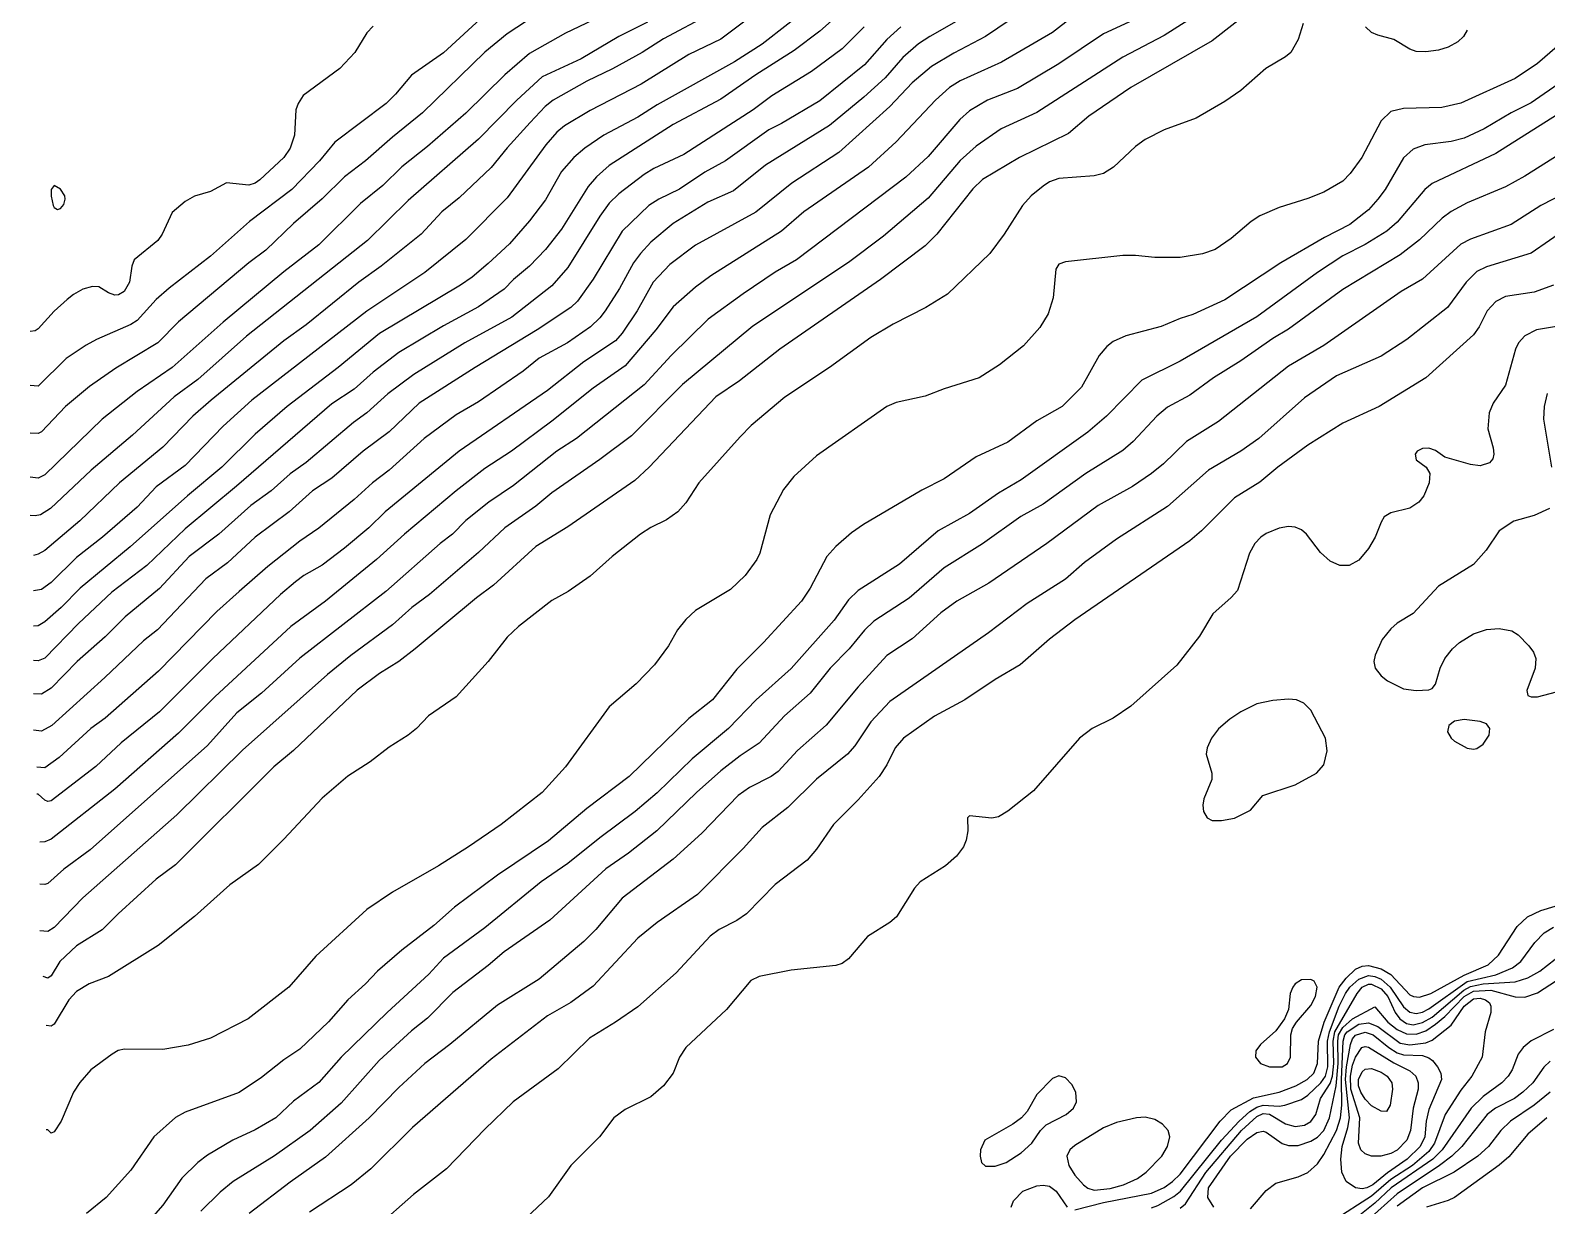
# Model space of a CAD drawing. Extents: x 474277 to 475042, y 254928 to 255625.
# Drawn here: x 474282.19 to 474318.64, y 255386 to 255414.26 of the extents above; entities that cross this region are included whole.
import ezdxf

# ---------------------------------------------------------------- set-up
doc = ezdxf.new("R2010")
doc.units = 0
doc.header["$MEASUREMENT"] = 0
doc.layers.add('BaseMapV2_DTM_export_MonNov09090547073261 — entities', color=1, linetype='CONTINUOUS')

msp = doc.modelspace()

# ---------------------------------------------------------------- linework, layer by layer
at = {"layer": 'BaseMapV2_DTM_export_MonNov09090547073261 — entities', "color": 15, "linetype": 'Continuous', "true_color": 0xb7484b}
for points in [[(474296.719, 255414.99, 89.5), (474295.051, 255414.186, 89.5), (474294.189, 255413.695, 89.5), (474293.594, 255413.189, 89.5), (474292.656, 255412.266, 89.5), (474291.735, 255411.466, 89.5), (474291.122, 255410.976, 89.5), (474290.662, 255410.529, 89.5), (474290.125, 255410.091, 89.5), (474289.128, 255409.103, 89.5), (474288.285, 255408.454, 89.5), (474286.828, 255407.244, 89.5), (474285.601, 255406.149, 89.5), (474284.758, 255405.572, 89.5), (474283.916, 255404.908, 89.5), (474282.534, 255403.568, 89.5), (474282.381, 255403.488, 89.5), (474282.189, 255403.517, 89.5)], [(474293.499, 255414.986, 90), (474292.119, 255413.717, 90), (474291.352, 255413.179, 90), (474290.969, 255412.72, 90), (474290.745, 255412.499, 90), (474289.512, 255411.567, 90), (474289.137, 255411.119, 90), (474288.475, 255410.429, 90), (474287.456, 255409.662, 90), (474286.521, 255408.825, 90), (474285.525, 255408.057, 90), (474285.218, 255407.782, 90), (474284.758, 255407.282, 90), (474284.605, 255407.183, 90), (474283.778, 255406.825, 90), (474283.531, 255406.689, 90), (474283.054, 255406.365, 90), (474282.381, 255405.703, 90), (474282.189, 255405.72, 90)], [(474300.4, 255415.263, 88.75), (474298.79, 255414.041, 88.75), (474298.023, 255413.673, 88.75), (474296.873, 255412.962, 88.75), (474295.646, 255412.328, 88.75), (474295.028, 255411.962, 88.75), (474294.847, 255411.809, 88.75), (474294.582, 255411.502, 88.75), (474293.652, 255410.228, 88.75), (474292.656, 255409.23, 88.75), (474291.671, 255408.435, 88.75), (474290.279, 255407.509, 88.75), (474287.516, 255405.368, 88.75), (474286.828, 255404.743, 88.75), (474285.908, 255403.796, 88.75), (474285.218, 255403.282, 88.75), (474284.758, 255402.793, 88.75), (474283.923, 255402.071, 88.75), (474283.301, 255401.583, 88.75), (474282.688, 255400.986, 88.75), (474282.458, 255400.816, 88.75), (474282.266, 255400.782, 88.75)], [(474302.087, 255415.057, 88.25), (474301.167, 255414.233, 88.25), (474300.553, 255413.773, 88.25), (474299.632, 255413.189, 88.25), (474298.79, 255412.603, 88.25), (474297.64, 255411.992, 88.25), (474296.106, 255411.004, 88.25), (474295.797, 255410.735, 88.25), (474295.597, 255410.505, 88.25), (474294.956, 255409.479, 88.25), (474294.572, 255408.987, 88.25), (474294.192, 255408.588, 88.25), (474293.806, 255408.269, 88.25), (474293.576, 255408.035, 88.25), (474292.962, 255407.611, 88.25), (474292.119, 255407.154, 88.25), (474291.045, 255406.509, 88.25), (474290.432, 255406.037, 88.25), (474289.972, 255405.634, 88.25), (474289.435, 255405.275, 88.25), (474287.144, 255403.298, 88.25), (474285.908, 255402.276, 88.25), (474284.988, 255401.395, 88.25), (474284.145, 255400.75, 88.25), (474283.349, 255400.001, 88.25), (474282.534, 255399.168, 88.25), (474282.381, 255399.097, 88.25), (474282.266, 255399.105, 88.25)], [(474294.606, 255414.799, 89.75), (474293.652, 255414.168, 89.75), (474293.116, 255413.727, 89.75), (474291.614, 255412.269, 89.75), (474290.892, 255411.689, 89.75), (474290.245, 255411.119, 89.75), (474289.742, 255410.738, 89.75), (474289.205, 255410.208, 89.75), (474288.515, 255409.614, 89.75), (474287.849, 255408.972, 89.75), (474287.441, 255408.665, 89.75), (474285.755, 255407.251, 89.75), (474285.253, 255406.748, 89.75), (474284.244, 255406.135, 89.75), (474283.608, 255405.696, 89.75), (474283.032, 255405.215, 89.75), (474282.458, 255404.603, 89.75), (474282.381, 255404.561, 89.75), (474282.189, 255404.576, 89.75)], [(474301.013, 255414.882, 88.5), (474299.786, 255413.924, 88.5), (474299.117, 255413.496, 88.5), (474297.256, 255412.462, 88.5), (474296.796, 255412.169, 88.5), (474295.973, 255411.732, 88.5), (474295.523, 255411.426, 88.5), (474295.252, 255411.195, 88.5), (474294.956, 255410.861, 88.5), (474294.572, 255410.18, 88.5), (474294.189, 255409.673, 88.5), (474293.708, 255409.125, 88.5), (474293.192, 255408.655, 88.5), (474292.809, 255408.325, 88.5), (474292.527, 255408.128, 88.5), (474290.585, 255406.972, 88.5), (474289.589, 255406.151, 88.5), (474288.361, 255405.215, 88.5), (474287.595, 255404.545, 88.5), (474286.796, 255403.758, 88.5), (474285.966, 255403.068, 88.5), (474284.59, 255401.841, 88.5), (474283.385, 255400.844, 88.5), (474282.931, 255400.384, 88.5), (474282.534, 255400.035, 88.5), (474282.381, 255399.941, 88.5), (474282.266, 255399.932, 88.5)], [(474298.527, 255414.646, 89), (474297.409, 255414.049, 89), (474296.898, 255413.726, 89), (474296.183, 255413.33, 89), (474295.565, 255413.036, 89), (474294.757, 255412.576, 89), (474294.565, 255412.422, 89), (474294.201, 255412.039, 89), (474293.652, 255411.434, 89), (474293.269, 255410.961, 89), (474292.502, 255410.23, 89), (474292.085, 255409.892, 89), (474291.582, 255409.355, 89), (474290.627, 255408.588, 89), (474290.086, 255408.205, 89), (474288.822, 255407.178, 89), (474288.285, 255406.793, 89), (474286.539, 255405.368, 89), (474286.097, 255404.985, 89), (474285.371, 255404.239, 89), (474284.335, 255403.375, 89), (474283.378, 255402.467, 89), (474282.534, 255401.756, 89), (474282.381, 255401.661, 89), (474282.266, 255401.631, 89)], [(474305.077, 255414.83, 87.5), (474303.811, 255414.109, 87.5), (474303.544, 255413.929, 87.5), (474303.16, 255413.6, 87.5), (474302.735, 255413.112, 87.5), (474302.228, 255412.652, 87.5), (474301.397, 255411.965, 87.5), (474299.863, 255411.016, 87.5), (474299.096, 255410.394, 87.5), (474298.479, 255410.122, 87.5), (474297.64, 255409.614, 87.5), (474297.103, 255409.161, 87.5), (474296.856, 255408.895, 87.5), (474296.692, 255408.665, 87.5), (474296.351, 255408.052, 87.5), (474296.007, 255407.515, 87.5), (474295.876, 255407.344, 87.5), (474295.654, 255407.132, 87.5), (474295.104, 255406.748, 87.5), (474294.419, 255406.373, 87.5), (474294.036, 255406.067, 87.5), (474292.962, 255405.329, 87.5), (474292.426, 255405.012, 87.5), (474291.659, 255404.448, 87.5), (474290.817, 255403.681, 87.5), (474290.417, 255403.375, 87.5), (474289.972, 255402.979, 87.5), (474289.128, 255402.289, 87.5), (474288.668, 255401.974, 87.5), (474287.902, 255401.366, 87.5), (474287.211, 255400.768, 87.5), (474286.675, 255400.284, 87.5), (474285.27, 255398.851, 87.5), (474283.991, 255397.721, 87.5), (474283.645, 255397.47, 87.5), (474282.885, 255396.78, 87.5), (474282.534, 255396.525, 87.5), (474282.343, 255396.548, 87.5)], [(474306.067, 255414.723, 87.25), (474305.154, 255414.107, 87.25), (474304.387, 255413.706, 87.25), (474303.85, 255413.384, 87.25), (474303.39, 255412.992, 87.25), (474302.848, 255412.422, 87.25), (474301.627, 255411.321, 87.25), (474300.492, 255410.582, 87.25), (474299.633, 255409.883, 87.25), (474298.176, 255409.093, 87.25), (474297.563, 255408.626, 87.25), (474297.158, 255408.205, 87.25), (474296.774, 255407.515, 87.25), (474296.42, 255406.978, 87.25), (474296.259, 255406.794, 87.25), (474295.497, 255406.288, 87.25), (474294.619, 255405.598, 87.25), (474292.496, 255404.141, 87.25), (474290.722, 255402.684, 87.25), (474290.329, 255402.301, 87.25), (474289.742, 255401.806, 87.25), (474289.205, 255401.397, 87.25), (474288.764, 255401.151, 87.25), (474288.562, 255400.998, 87.25), (474288.203, 255400.691, 87.25), (474286.577, 255399.157, 87.25), (474285.295, 255397.877, 87.25), (474284.375, 255397.13, 87.25), (474283.761, 255396.562, 87.25), (474282.688, 255395.732, 87.25), (474282.611, 255395.718, 87.25), (474282.534, 255395.753, 87.25), (474282.381, 255395.894, 87.25), (474282.343, 255395.894, 87.25)], [(474308.911, 255414.596, 86.75), (474307.991, 255414.168, 86.75), (474306.917, 255413.449, 86.75), (474305.921, 255412.854, 86.75), (474305.196, 255412.576, 86.75), (474304.77, 255412.322, 86.75), (474304.536, 255412.116, 86.75), (474303.774, 255411.227, 86.75), (474303.237, 255410.727, 86.75), (474300.607, 255408.742, 86.75), (474300.093, 255408.44, 86.75), (474299.326, 255407.925, 86.75), (474298.483, 255407.309, 86.75), (474297.591, 255406.442, 86.75), (474296.949, 255405.737, 86.75), (474295.318, 255404.448, 86.75), (474294.848, 255404.141, 86.75), (474293.806, 255403.317, 86.75), (474293.212, 255402.914, 86.75), (474292.656, 255402.475, 86.75), (474292.339, 255402.148, 86.75), (474292.038, 255401.918, 86.75), (474290.739, 255400.769, 86.75), (474288.668, 255399.166, 86.75), (474287.748, 255398.322, 86.75), (474287.154, 255397.854, 86.75), (474286.445, 255397.065, 86.75), (474283.629, 255394.557, 86.75), (474282.994, 255394.096, 86.75), (474282.611, 255393.749, 86.75), (474282.534, 255393.722, 86.75), (474282.419, 255393.731, 86.75)], [(474311.618, 255414.799, 86.25), (474310.598, 255414, 86.25), (474308.641, 255412.882, 86.25), (474307.634, 255412.192, 86.25), (474307.147, 255411.778, 86.25), (474305.972, 255411.195, 86.25), (474305.077, 255410.674, 86.25), (474304.847, 255410.443, 86.25), (474303.978, 255409.355, 86.25), (474303.697, 255409.073, 86.25), (474302.623, 255408.265, 86.25), (474300.21, 255406.595, 86.25), (474299.235, 255405.828, 86.25), (474298.668, 255405.445, 86.25), (474297.067, 255403.758, 86.25), (474296.719, 255403.433, 86.25), (474295.109, 255402.322, 86.25), (474294.342, 255401.847, 86.25), (474293.321, 255400.921, 86.25), (474292.912, 255400.614, 86.25), (474291.44, 255399.387, 86.25), (474291.045, 255399.082, 86.25), (474290.585, 255398.799, 86.25), (474290.049, 255398.396, 86.25), (474288.515, 255396.943, 86.25), (474288.043, 255396.55, 86.25), (474285.678, 255394.197, 86.25), (474285.218, 255393.854, 86.25), (474284.298, 255393.019, 86.25), (474283.914, 255392.631, 86.25), (474283.301, 255392.251, 86.25), (474282.899, 255391.873, 86.25), (474282.688, 255391.531, 86.25), (474282.611, 255391.475, 86.25), (474282.496, 255391.51, 86.25)], [(474297.026, 255414.455, 89.25), (474296.336, 255414.104, 89.25), (474295.429, 255413.572, 89.25), (474294.496, 255413.138, 89.25), (474293.882, 255412.58, 89.25), (474292.962, 255411.64, 89.25), (474291.275, 255410.162, 89.25), (474290.291, 255409.202, 89.25), (474287.387, 255406.902, 89.25), (474286.215, 255405.861, 89.25), (474285.644, 255405.445, 89.25), (474284.645, 255404.525, 89.25), (474283.65, 255403.681, 89.25), (474282.672, 255402.761, 89.25), (474282.437, 255402.608, 89.25), (474282.304, 255402.582, 89.25), (474282.189, 255402.597, 89.25)], [(474290.432, 255414.356, 90.25), (474290.279, 255414.197, 90.25), (474289.992, 255413.726, 90.25), (474289.628, 255413.342, 90.25), (474288.745, 255412.687, 90.25), (474288.625, 255412.499, 90.25), (474288.572, 255412.346, 90.25), (474288.54, 255411.732, 90.25), (474288.436, 255411.426, 90.25), (474288.285, 255411.195, 90.25), (474287.709, 255410.659, 90.25), (474287.595, 255410.585, 90.25), (474287.442, 255410.536, 90.25), (474286.905, 255410.588, 90.25), (474286.521, 255410.385, 90.25), (474286.138, 255410.267, 90.25), (474285.908, 255410.145, 90.25), (474285.601, 255409.874, 90.25), (474285.362, 255409.355, 90.25), (474285.251, 255409.202, 90.25), (474284.682, 255408.742, 90.25), (474284.63, 255408.588, 90.25), (474284.574, 255408.205, 90.25), (474284.447, 255407.975, 90.25), (474284.309, 255407.898, 90.25), (474284.221, 255407.89, 90.25), (474284.068, 255407.946, 90.25), (474283.838, 255408.089, 90.25), (474283.684, 255408.102, 90.25), (474283.454, 255408.037, 90.25), (474283.224, 255407.908, 90.25), (474283.071, 255407.784, 90.25), (474282.764, 255407.503, 90.25), (474282.381, 255407.083, 90.25), (474282.304, 255407.03, 90.25), (474282.189, 255407.019, 90.25)], [(474302.231, 255414.339, 88), (474301.703, 255413.815, 88), (474300.971, 255413.266, 88), (474300.016, 255412.684, 88), (474299.569, 255412.346, 88), (474297.896, 255411.272, 88), (474297.179, 255410.934, 88), (474296.949, 255410.793, 88), (474296.336, 255410.329, 88), (474296.106, 255410.101, 88), (474295.876, 255409.791, 88), (474295.109, 255408.555, 88), (474294.726, 255408.111, 88), (474293.763, 255407.362, 88), (474292.633, 255406.748, 88), (474291.405, 255405.982, 88), (474290.786, 255405.521, 88), (474290.279, 255405.064, 88), (474289.956, 255404.831, 88), (474288.822, 255403.864, 88), (474288.438, 255403.592, 88), (474287.978, 255403.189, 88), (474287.487, 255402.838, 88), (474286.719, 255402.148, 88), (474286.009, 255401.611, 88), (474285.295, 255400.84, 88), (474284.467, 255400.154, 88), (474283.991, 255399.678, 88), (474283.315, 255399.081, 88), (474282.688, 255398.444, 88), (474282.458, 255398.3, 88), (474282.266, 255398.309, 88)], [(474303.115, 255414.339, 87.75), (474302.778, 255414.033, 87.75), (474302.24, 255413.429, 87.75), (474301.167, 255412.564, 87.75), (474300.247, 255412.016, 87.75), (474299.94, 255411.865, 87.75), (474298.898, 255411.119, 87.75), (474298.406, 255410.843, 87.75), (474297.793, 255410.437, 87.75), (474297.297, 255410.199, 87.75), (474297.056, 255410.045, 87.75), (474296.413, 255409.429, 87.75), (474295.723, 255408.275, 87.75), (474295.34, 255407.745, 87.75), (474295.186, 255407.592, 87.75), (474294.377, 255407.055, 87.75), (474292.886, 255406.152, 87.75), (474291.539, 255405.291, 87.75), (474290.813, 255404.601, 87.75), (474290.194, 255404.141, 87.75), (474289.435, 255403.49, 87.75), (474288.975, 255403.186, 87.75), (474288.411, 255402.684, 87.75), (474287.595, 255402.07, 87.75), (474286.927, 255401.458, 87.75), (474286.409, 255401.074, 87.75), (474285.246, 255399.847, 87.75), (474284.911, 255399.579, 87.75), (474283.984, 255398.697, 87.75), (474282.706, 255397.547, 87.75), (474282.458, 255397.41, 87.75), (474282.266, 255397.432, 87.75)], [(474307.224, 255414.561, 87), (474306.764, 255414.204, 87), (474305.537, 255413.487, 87), (474304.54, 255413.044, 87), (474304.282, 255412.882, 87), (474303.952, 255412.576, 87), (474303.007, 255411.579, 87), (474302.337, 255410.965, 87), (474300.783, 255409.893, 87), (474300.248, 255409.432, 87), (474298.546, 255408.358, 87), (474298.176, 255408.08, 87), (474297.64, 255407.61, 87), (474297.229, 255407.055, 87), (474296.489, 255406.188, 87), (474295.723, 255405.656, 87), (474294.726, 255404.858, 87), (474293.755, 255404.141, 87), (474293.116, 255403.722, 87), (474292.426, 255403.19, 87), (474291.182, 255402.148, 87), (474290.512, 255401.534, 87), (474289.282, 255400.537, 87), (474288.455, 255399.924, 87), (474286.628, 255398.237, 87), (474285.755, 255397.365, 87), (474284.221, 255396.014, 87), (474282.688, 255394.813, 87), (474282.534, 255394.746, 87), (474282.419, 255394.744, 87)], [(474310.011, 255414.493, 86.5), (474309.448, 255414.128, 86.5), (474308.451, 255413.614, 86.5), (474306.381, 255412.284, 86.5), (474305.524, 255411.886, 86.5), (474304.924, 255411.474, 86.5), (474304.54, 255411.126, 86.5), (474303.774, 255410.225, 86.5), (474302.7, 255409.311, 86.5), (474301.857, 255408.676, 86.5), (474299.556, 255407.148, 86.5), (474297.87, 255405.741, 86.5), (474296.643, 255404.512, 86.5), (474295.876, 255403.936, 86.5), (474294.726, 255403.141, 86.5), (474294.342, 255402.815, 86.5), (474293.596, 255402.301, 86.5), (474292.962, 255401.704, 86.5), (474291.783, 255400.691, 86.5), (474291.358, 255400.384, 86.5), (474290.892, 255399.965, 86.5), (474289.895, 255399.232, 86.5), (474289.336, 255398.774, 86.5), (474287.288, 255396.95, 86.5), (474285.71, 255395.4, 86.5), (474283.454, 255393.406, 86.5), (474282.764, 255392.692, 86.5), (474282.611, 255392.593, 86.5), (474282.419, 255392.612, 86.5)], [(474312.788, 255414.416, 86), (474312.665, 255414.033, 86), (474312.492, 255413.726, 86), (474312.361, 255413.62, 86), (474311.887, 255413.342, 86), (474311.288, 255412.81, 86), (474310.905, 255412.546, 86), (474310.214, 255412.141, 86), (474309.448, 255411.863, 86), (474308.988, 255411.635, 86), (474308.758, 255411.463, 86), (474308.225, 255410.965, 86), (474307.991, 255410.816, 86), (474307.761, 255410.756, 86), (474306.917, 255410.695, 86), (474306.687, 255410.611, 86), (474306.534, 255410.512, 86), (474306.251, 255410.275, 86), (474306.04, 255410.045, 86), (474305.603, 255409.355, 86), (474305.253, 255408.895, 86), (474304.234, 255407.914, 86), (474303.715, 255407.592, 86), (474302.93, 255407.19, 86), (474302.393, 255406.875, 86), (474301.397, 255406.155, 86), (474300.323, 255405.441, 86), (474299.52, 255404.755, 86), (474299.25, 255404.488, 86), (474298.261, 255403.375, 86), (474297.946, 255402.901, 86), (474297.755, 255402.684, 86), (474297.486, 255402.489, 86), (474297.103, 255402.305, 86), (474296.86, 255402.148, 86), (474296.174, 255401.611, 86), (474295.646, 255401.132, 86), (474295.122, 255400.768, 86), (474294.726, 255400.55, 86), (474293.922, 255399.924, 86), (474293.652, 255399.668, 86), (474293.192, 255399.081, 86), (474292.427, 255398.237, 86), (474291.761, 255397.777, 86), (474291.472, 255397.47, 86), (474291.276, 255397.317, 86), (474290.815, 255397.028, 86), (474290.355, 255396.673, 86), (474289.819, 255396.329, 86), (474289.205, 255395.8, 86), (474288.285, 255394.814, 86), (474287.672, 255394.205, 86), (474286.984, 255393.713, 86), (474286.138, 255392.956, 86), (474285.259, 255392.256, 86), (474284.068, 255391.51, 86), (474283.607, 255391.336, 86), (474283.301, 255391.151, 86), (474283.118, 255390.953, 86), (474282.764, 255390.37, 86), (474282.688, 255390.315, 86), (474282.573, 255390.332, 86)], [(474316.733, 255414.263, 86), (474316.643, 255414.109, 86), (474316.502, 255413.976, 86), (474316.272, 255413.851, 86), (474316.042, 255413.783, 86), (474315.735, 255413.735, 86), (474315.505, 255413.747, 86), (474315.352, 255413.804, 86), (474314.968, 255414.034, 86), (474314.585, 255414.136, 86), (474314.432, 255414.206, 86), (474314.286, 255414.339, 86)], [(474319.186, 255414.125, 85.75), (474318.419, 255413.46, 85.75), (474317.882, 255413.098, 85.75), (474316.579, 255412.505, 85.75), (474316.118, 255412.397, 85.75), (474315.198, 255412.379, 85.75), (474314.892, 255412.303, 85.75), (474314.662, 255412.078, 85.75), (474314.195, 255411.195, 85.75), (474313.921, 255410.812, 85.75), (474313.742, 255410.631, 85.75), (474313.281, 255410.369, 85.75), (474312.898, 255410.213, 85.75), (474312.208, 255409.995, 85.75), (474311.748, 255409.796, 85.75), (474311.534, 255409.662, 85.75), (474311.058, 255409.252, 85.75), (474310.674, 255408.987, 85.75), (474310.368, 255408.88, 85.75), (474309.831, 255408.794, 85.75), (474309.218, 255408.794, 85.75), (474308.758, 255408.846, 85.75), (474308.451, 255408.843, 85.75), (474307.071, 255408.691, 85.75), (474306.917, 255408.633, 85.75), (474306.841, 255408.512, 85.75), (474306.778, 255407.822, 85.75), (474306.659, 255407.438, 85.75), (474306.457, 255407.109, 85.75), (474306.063, 255406.672, 85.75), (474305.487, 255406.212, 85.75), (474305, 255405.904, 85.75), (474304.157, 255405.641, 85.75), (474303.697, 255405.46, 85.75), (474303.007, 255405.306, 85.75), (474302.777, 255405.21, 85.75), (474301.09, 255404.027, 85.75), (474300.547, 255403.528, 85.75), (474300.296, 255403.221, 85.75), (474299.977, 255402.608, 85.75), (474299.727, 255401.688, 85.75), (474299.651, 255401.534, 85.75), (474299.371, 255401.151, 85.75), (474299.02, 255400.815, 85.75), (474298.183, 255400.307, 85.75), (474297.946, 255400.097, 85.75), (474297.744, 255399.847, 85.75), (474297.529, 255399.464, 85.75), (474297.197, 255399.004, 85.75), (474296.756, 255398.544, 85.75), (474296.106, 255397.991, 85.75), (474295.055, 255396.55, 85.75), (474294.496, 255395.937, 85.75), (474293.505, 255395.17, 85.75), (474292.725, 255394.633, 85.75), (474291.998, 255394.173, 85.75), (474290.892, 255393.543, 85.75), (474290.279, 255393.122, 85.75), (474289.052, 255392.005, 85.75), (474288.407, 255391.26, 85.75), (474287.423, 255390.493, 85.75), (474286.523, 255390.033, 85.75), (474285.985, 255389.862, 85.75), (474285.371, 255389.761, 85.75), (474284.451, 255389.766, 85.75), (474284.298, 255389.73, 85.75), (474284.159, 255389.649, 85.75), (474283.647, 255389.266, 85.75), (474283.378, 255388.962, 85.75), (474283.224, 255388.735, 85.75), (474282.927, 255388.039, 85.75), (474282.764, 255387.778, 85.75), (474282.688, 255387.743, 85.75), (474282.611, 255387.83, 85.75), (474282.573, 255387.83, 85.75)], [(474319.021, 255413.036, 85.5), (474318.265, 255412.51, 85.5), (474317.786, 255412.269, 85.5), (474317.135, 255411.886, 85.5), (474316.655, 255411.667, 85.5), (474316.349, 255411.582, 85.5), (474315.711, 255411.502, 85.5), (474315.428, 255411.403, 85.5), (474315.198, 255411.193, 85.5), (474314.757, 255410.429, 85.5), (474314.584, 255410.199, 85.5), (474314.355, 255409.945, 85.5), (474313.911, 255409.585, 85.5), (474313.304, 255409.279, 85.5), (474312.253, 255408.665, 85.5), (474310.905, 255407.777, 85.5), (474310.138, 255407.422, 85.5), (474309.831, 255407.333, 85.5), (474309.371, 255407.138, 85.5), (474308.528, 255406.914, 85.5), (474308.221, 255406.775, 85.5), (474308.067, 255406.653, 85.5), (474307.883, 255406.442, 85.5), (474307.459, 255405.675, 85.5), (474306.994, 255405.214, 85.5), (474306.381, 255404.866, 85.5), (474305.691, 255404.356, 85.5), (474304.924, 255404.001, 85.5), (474304.157, 255403.473, 85.5), (474303.62, 255403.202, 85.5), (474302.222, 255402.378, 85.5), (474301.933, 255402.176, 85.5), (474301.55, 255401.851, 85.5), (474301.338, 255401.611, 85.5), (474300.937, 255400.844, 85.5), (474300.725, 255400.537, 85.5), (474299.815, 255399.541, 85.5), (474299.173, 255398.9, 85.5), (474298.59, 255398.161, 85.5), (474298.023, 255397.712, 85.5), (474296.585, 255396.32, 85.5), (474295.569, 255395.55, 85.5), (474294.649, 255394.773, 85.5), (474293.422, 255393.949, 85.5), (474292.387, 255393.177, 85.5), (474291.889, 255392.742, 85.5), (474291.122, 255392.143, 85.5), (474290.534, 255391.643, 85.5), (474290.245, 255391.336, 85.5), (474289.819, 255390.953, 85.5), (474289.358, 255390.42, 85.5), (474288.668, 255389.766, 85.5), (474288.285, 255389.511, 85.5), (474287.748, 255389.081, 85.5), (474287.212, 255388.724, 85.5), (474285.908, 255388.253, 85.5), (474285.678, 255388.127, 85.5), (474285.157, 255387.656, 85.5), (474284.605, 255386.859, 85.5), (474284.015, 255386.199, 85.5), (474283.539, 255385.816, 85.5)], [(474319.032, 255412.309, 85.25), (474317.422, 255411.293, 85.25), (474315.888, 255410.578, 85.25), (474315.715, 255410.429, 85.25), (474315.045, 255409.645, 85.25), (474314.802, 255409.432, 85.25), (474314.278, 255409.104, 85.25), (474313.742, 255408.835, 85.25), (474313.131, 255408.435, 85.25), (474311.671, 255407.37, 85.25), (474309.831, 255406.304, 85.25), (474308.911, 255405.85, 85.25), (474308.058, 255404.985, 85.25), (474307.607, 255404.596, 85.25), (474306.006, 255403.451, 85.25), (474305.46, 255403.134, 85.25), (474304.77, 255402.638, 85.25), (474304.013, 255402.224, 85.25), (474303.084, 255401.42, 85.25), (474302.087, 255400.788, 85.25), (474301.857, 255400.566, 85.25), (474301.513, 255400.077, 85.25), (474300.477, 255398.914, 85.25), (474299.639, 255398.161, 85.25), (474298.969, 255397.47, 85.25), (474298.1, 255396.743, 85.25), (474297.256, 255395.928, 85.25), (474296.728, 255395.477, 85.25), (474295.876, 255394.846, 85.25), (474295.109, 255394.229, 85.25), (474294.473, 255393.79, 85.25), (474293.116, 255392.679, 85.25), (474292.119, 255391.95, 85.25), (474291.77, 255391.566, 85.25), (474290.764, 255390.646, 85.25), (474289.664, 255389.573, 85.25), (474289.128, 255388.968, 85.25), (474288.515, 255388.515, 85.25), (474288.088, 255388.116, 85.25), (474287.595, 255387.826, 85.25), (474287.058, 255387.582, 85.25), (474286.445, 255387.215, 85.25), (474286.215, 255387.042, 85.25), (474285.831, 255386.662, 85.25), (474285.371, 255386.013, 85.25), (474285.141, 255385.749, 85.25)], [(474318.944, 255411.272, 85), (474318.112, 255410.747, 85), (474317.652, 255410.497, 85), (474316.732, 255410.108, 85), (474316.349, 255409.903, 85), (474316.131, 255409.739, 85), (474315.582, 255409.218, 85), (474315.122, 255408.863, 85), (474313.742, 255408.03, 85), (474312.438, 255407.074, 85), (474312.055, 255406.851, 85), (474311.288, 255406.314, 85), (474310.634, 255405.905, 85), (474310.061, 255405.485, 85), (474309.524, 255405.197, 85), (474309.267, 255404.985, 85), (474308.701, 255404.371, 85), (474308.451, 255404.157, 85), (474307.56, 255403.605, 85), (474306.534, 255402.865, 85), (474305.997, 255402.57, 85), (474305.077, 255401.91, 85), (474304.157, 255401.336, 85), (474303.314, 255400.605, 85), (474302.47, 255400.051, 85), (474302.24, 255399.834, 85), (474301.874, 255399.387, 85), (474301.419, 255398.927, 85), (474300.937, 255398.322, 85), (474300.318, 255397.777, 85), (474299.71, 255397.125, 85), (474299.25, 255396.813, 85), (474298.79, 255396.453, 85), (474298.203, 255395.937, 85), (474297.25, 255395.017, 85), (474296.566, 255394.478, 85), (474296.022, 255394.097, 85), (474294.677, 255392.87, 85), (474293.576, 255392.103, 85), (474293.192, 255391.773, 85), (474292.349, 255391.127, 85), (474291.735, 255390.508, 85), (474291.352, 255390.204, 85), (474290.577, 255389.496, 85), (474289.665, 255388.466, 85), (474288.919, 255387.809, 85), (474288.055, 255387.205, 85), (474287.069, 255386.582, 85), (474286.752, 255386.328, 85), (474286.291, 255385.87, 85)], [(474282.841, 255409.952, 90.25), (474282.918, 255409.975, 90.25), (474282.994, 255410.066, 90.25), (474283.03, 255410.199, 90.25), (474283.02, 255410.275, 90.25), (474282.918, 255410.44, 90.25), (474282.764, 255410.523, 90.25), (474282.689, 255410.429, 90.25), (474282.688, 255410.269, 90.25), (474282.738, 255410.045, 90.25), (474282.764, 255409.994, 90.25), (474282.841, 255409.952, 90.25)], [(474319.109, 255410.355, 84.75), (474318.503, 255410.045, 84.75), (474317.786, 255409.585, 84.75), (474316.809, 255409.237, 84.75), (474316.579, 255409.118, 84.75), (474315.658, 255408.272, 84.75), (474315.144, 255407.975, 84.75), (474313.281, 255406.676, 84.75), (474312.438, 255406.181, 84.75), (474310.751, 255404.851, 84.75), (474309.984, 255404.369, 84.75), (474309.426, 255403.835, 84.75), (474309.141, 255403.605, 84.75), (474308.681, 255403.292, 84.75), (474307.859, 255402.838, 84.75), (474306.625, 255401.918, 84.75), (474305.23, 255400.968, 84.75), (474304.464, 255400.533, 84.75), (474304.08, 255400.251, 84.75), (474303.39, 255399.627, 84.75), (474302.777, 255399.225, 84.75), (474302.087, 255398.474, 84.75), (474301.32, 255397.55, 84.75), (474300.63, 255396.943, 84.75), (474300.17, 255396.443, 84.75), (474300, 255396.32, 84.75), (474299.48, 255396.058, 84.75), (474299.205, 255395.86, 84.75), (474298.33, 255394.954, 84.75), (474297.64, 255394.332, 84.75), (474296.413, 255393.394, 84.75), (474295.782, 255392.64, 84.75), (474295.493, 255392.357, 84.75), (474294.419, 255391.451, 84.75), (474293.422, 255390.827, 84.75), (474292.272, 255389.876, 84.75), (474291.67, 255389.419, 84.75), (474291.045, 255388.845, 84.75), (474290.332, 255388.116, 84.75), (474289.282, 255387.168, 84.75), (474288.438, 255386.571, 84.75), (474287.45, 255385.816, 84.75)], [(474319.153, 255409.509, 84.5), (474318.265, 255408.897, 84.5), (474317.192, 255408.573, 84.5), (474316.962, 255408.46, 84.5), (474316.702, 255408.205, 84.5), (474316.253, 255407.592, 84.5), (474315.282, 255406.825, 84.5), (474314.662, 255406.424, 84.5), (474313.588, 255405.947, 84.5), (474312.821, 255405.422, 84.5), (474311.723, 255404.448, 84.5), (474311.288, 255404.137, 84.5), (474310.509, 255403.681, 84.5), (474309.524, 255402.812, 84.5), (474308.298, 255402.027, 84.5), (474307.531, 255401.46, 84.5), (474307.071, 255401.06, 84.5), (474306.151, 255400.482, 84.5), (474305.224, 255399.771, 84.5), (474302.854, 255398.12, 84.5), (474302.393, 255397.635, 84.5), (474302.01, 255397.061, 84.5), (474301.833, 255396.857, 84.5), (474301.09, 255396.254, 84.5), (474300.4, 255395.574, 84.5), (474299.786, 255395.093, 84.5), (474299.326, 255394.586, 84.5), (474298.227, 255393.483, 84.5), (474297.256, 255392.814, 84.5), (474296.796, 255392.437, 84.5), (474295.723, 255391.283, 84.5), (474295.186, 255390.885, 84.5), (474294.62, 255390.57, 84.5), (474293.269, 255389.524, 84.5), (474291.378, 255387.886, 84.5), (474290.374, 255386.889, 84.5), (474289.898, 255386.506, 84.5), (474288.898, 255385.85, 84.5)], [(474318.802, 255408.13, 84.25), (474318.342, 255407.965, 84.25), (474317.652, 255407.856, 84.25), (474317.422, 255407.74, 84.25), (474317.21, 255407.515, 84.25), (474317.022, 255407.132, 84.25), (474316.885, 255406.936, 84.25), (474315.733, 255405.905, 84.25), (474314.612, 255405.215, 84.25), (474313.742, 255404.816, 84.25), (474312.898, 255404.284, 84.25), (474312.175, 255403.758, 84.25), (474311.748, 255403.397, 84.25), (474311.135, 255403.016, 84.25), (474310.344, 255402.224, 84.25), (474310.061, 255401.981, 84.25), (474307.301, 255400.082, 84.25), (474306.687, 255399.62, 84.25), (474305.982, 255399.004, 84.25), (474305.384, 255398.653, 84.25), (474304.652, 255398.161, 84.25), (474303.927, 255397.773, 84.25), (474303.176, 255397.24, 84.25), (474302.979, 255397.01, 84.25), (474302.777, 255396.6, 84.25), (474302.591, 255396.32, 84.25), (474302.087, 255395.761, 84.25), (474301.494, 255395.17, 84.25), (474301.09, 255394.57, 84.25), (474300.86, 255394.309, 84.25), (474300.093, 255393.727, 84.25), (474299.403, 255393.018, 84.25), (474299.173, 255392.859, 84.25), (474298.747, 255392.64, 84.25), (474298.534, 255392.486, 84.25), (474297.716, 255391.599, 84.25), (474296.796, 255390.786, 84.25), (474296.259, 255390.413, 84.25), (474295.631, 255390.033, 84.25), (474294.879, 255389.294, 84.25), (474293.794, 255388.499, 84.25), (474293.116, 255387.844, 84.25), (474292.196, 255386.889, 84.25), (474291.399, 255386.276, 84.25), (474290.509, 255385.49, 84.25)], [(474319.262, 255407.198, 84), (474318.398, 255407.055, 84), (474318.112, 255406.912, 84), (474317.964, 255406.748, 84), (474317.892, 255406.595, 84), (474317.652, 255405.725, 84), (474317.353, 255405.291, 84), (474317.259, 255405.061, 84), (474317.224, 255404.678, 84), (474317.356, 255404.218, 84), (474317.37, 255404.065, 84), (474317.345, 255403.956, 84), (474317.269, 255403.856, 84), (474317.039, 255403.789, 84), (474316.809, 255403.821, 84), (474316.195, 255403.998, 84), (474315.965, 255404.158, 84), (474315.812, 255404.216, 84), (474315.658, 255404.207, 84), (474315.528, 255404.141, 84), (474315.476, 255404.065, 84), (474315.505, 255403.93, 84), (474315.746, 255403.758, 84), (474315.83, 255403.605, 84), (474315.816, 255403.375, 84), (474315.687, 255403.068, 84), (474315.564, 255402.914, 84), (474315.352, 255402.767, 84), (474314.892, 255402.656, 84), (474314.738, 255402.558, 84), (474314.662, 255402.435, 84), (474314.522, 255402.071, 84), (474314.355, 255401.797, 84), (474314.125, 255401.521, 84), (474313.895, 255401.388, 84), (474313.665, 255401.392, 84), (474313.435, 255401.497, 84), (474313.205, 255401.704, 84), (474312.87, 255402.148, 84), (474312.745, 255402.246, 84), (474312.591, 255402.316, 84), (474312.438, 255402.333, 84), (474312.208, 255402.29, 84), (474311.901, 255402.159, 84), (474311.768, 255402.071, 84), (474311.628, 255401.918, 84), (474311.498, 255401.688, 84), (474311.211, 255400.793, 84), (474311.058, 255400.622, 84), (474310.617, 255400.231, 84), (474310.293, 255399.694, 84), (474309.754, 255398.998, 84), (474308.642, 255398.007, 84), (474308.221, 255397.721, 84), (474307.715, 255397.47, 84), (474307.408, 255397.24, 84), (474306.304, 255395.978, 84), (474305.691, 255395.483, 84), (474305.46, 255395.354, 84), (474305.307, 255395.319, 84), (474304.77, 255395.376, 84), (474304.72, 255395.324, 84), (474304.727, 255395.017, 84), (474304.688, 255394.787, 84), (474304.619, 255394.633, 84), (474304.454, 255394.403, 84), (474304.187, 255394.173, 84), (474303.584, 255393.79, 84), (474303.448, 255393.637, 84), (474303.015, 255392.947, 84), (474302.854, 255392.814, 84), (474302.317, 255392.474, 84), (474301.857, 255391.934, 84), (474301.703, 255391.829, 84), (474301.55, 255391.774, 84), (474300.477, 255391.665, 84), (474299.71, 255391.511, 84), (474299.511, 255391.413, 84), (474298.925, 255390.723, 84), (474297.946, 255389.803, 84), (474297.797, 255389.573, 84), (474297.639, 255389.189, 84), (474297.408, 255388.883, 84), (474297.103, 255388.623, 84), (474296.489, 255388.312, 84), (474296.22, 255388.116, 84), (474295.869, 255387.656, 84), (474295.184, 255386.966, 84), (474294.649, 255386.214, 84), (474294.112, 255385.715, 84)], [(474318.649, 255405.526, 83.75), (474318.577, 255405.215, 83.75), (474318.565, 255404.908, 83.75), (474318.757, 255403.758, 83.75)], [(474318.706, 255402.761, 83.75), (474318.342, 255402.596, 83.75), (474317.854, 255402.454, 83.75), (474317.5, 255402.224, 83.75), (474317.187, 255401.764, 83.75), (474316.885, 255401.415, 83.75), (474316.042, 255400.895, 83.75), (474315.428, 255400.239, 83.75), (474315.045, 255400.004, 83.75), (474314.892, 255399.872, 83.75), (474314.69, 255399.617, 83.75), (474314.521, 255399.234, 83.75), (474314.489, 255399.081, 83.75), (474314.522, 255398.927, 83.75), (474314.662, 255398.738, 83.75), (474314.815, 255398.616, 83.75), (474315.198, 255398.426, 83.75), (474315.505, 255398.388, 83.75), (474315.812, 255398.402, 83.75), (474315.888, 255398.436, 83.75), (474315.965, 255398.539, 83.75), (474316.084, 255398.927, 83.75), (474316.195, 255399.157, 83.75), (474316.379, 255399.387, 83.75), (474316.549, 255399.541, 83.75), (474316.885, 255399.748, 83.75), (474317.192, 255399.85, 83.75), (474317.499, 255399.878, 83.75), (474317.805, 255399.819, 83.75), (474317.959, 255399.727, 83.75), (474318.211, 255399.464, 83.75), (474318.322, 255399.311, 83.75), (474318.379, 255399.157, 83.75), (474318.363, 255398.927, 83.75), (474318.16, 255398.391, 83.75), (474318.189, 255398.265, 83.75), (474318.265, 255398.231, 83.75), (474318.419, 255398.235, 83.75), (474319.032, 255398.392, 83.75)], [(474311.135, 255395.316, 83.75), (474311.518, 255395.508, 83.75), (474311.815, 255395.86, 83.75), (474312.591, 255396.119, 83.75), (474313.104, 255396.397, 83.75), (474313.281, 255396.603, 83.75), (474313.368, 255396.934, 83.75), (474313.328, 255397.24, 83.75), (474312.975, 255397.912, 83.75), (474312.804, 255398.084, 83.75), (474312.628, 255398.161, 83.75), (474312.438, 255398.181, 83.75), (474312.055, 255398.148, 83.75), (474311.671, 255398.068, 83.75), (474311.288, 255397.873, 83.75), (474311.024, 255397.7, 83.75), (474310.751, 255397.463, 83.75), (474310.584, 255397.24, 83.75), (474310.482, 255397.01, 83.75), (474310.459, 255396.857, 83.75), (474310.59, 255396.397, 83.75), (474310.595, 255396.244, 83.75), (474310.403, 255395.784, 83.75), (474310.379, 255395.63, 83.75), (474310.395, 255395.477, 83.75), (474310.477, 255395.324, 83.75), (474310.598, 255395.264, 83.75), (474310.828, 255395.26, 83.75), (474311.135, 255395.316, 83.75)], [(474316.962, 255396.996, 83.75), (474317.115, 255397.098, 83.75), (474317.258, 255397.317, 83.75), (474317.272, 255397.47, 83.75), (474317.192, 255397.584, 83.75), (474317.039, 255397.639, 83.75), (474316.655, 255397.694, 83.75), (474316.425, 255397.649, 83.75), (474316.287, 255397.547, 83.75), (474316.259, 255397.394, 83.75), (474316.349, 255397.241, 83.75), (474316.425, 255397.173, 83.75), (474316.732, 255397, 83.75), (474316.885, 255396.978, 83.75), (474316.962, 255396.996, 83.75)], [(474307.301, 255385.904, 84), (474307.991, 255386.08, 84), (474309.141, 255386.308, 84), (474309.448, 255386.442, 84), (474309.649, 255386.582, 84), (474309.831, 255386.765, 84), (474310.79, 255388.039, 84), (474311.058, 255388.306, 84), (474311.595, 255388.593, 84), (474312.208, 255388.729, 84), (474312.608, 255388.883, 84), (474312.88, 255389.036, 84), (474313.046, 255389.189, 84), (474313.129, 255389.419, 84), (474313.157, 255389.956, 84), (474313.291, 255390.416, 84), (474313.654, 255391.26, 84), (474313.818, 255391.475, 84), (474314.048, 255391.687, 84), (474314.202, 255391.762, 84), (474314.355, 255391.778, 84), (474314.662, 255391.698, 84), (474314.892, 255391.557, 84), (474315.352, 255391.073, 84), (474315.44, 255391.03, 84), (474315.582, 255391.015, 84), (474315.855, 255391.106, 84), (474316.655, 255391.548, 84), (474317.236, 255391.796, 84), (474317.481, 255392.026, 84), (474317.932, 255392.717, 84), (474318.182, 255392.947, 84), (474318.502, 255393.1, 84), (474319.186, 255393.306, 84)], [(474309.141, 255385.955, 84.25), (474309.294, 255386.011, 84.25), (474309.678, 255386.228, 84.25), (474309.841, 255386.352, 84.25), (474310.828, 255387.578, 84.25), (474311.245, 255388.039, 84.25), (474311.503, 255388.269, 84.25), (474311.671, 255388.375, 84.25), (474311.825, 255388.422, 84.25), (474312.208, 255388.398, 84.25), (474312.349, 255388.423, 84.25), (474312.745, 255388.552, 84.25), (474312.898, 255388.661, 84.25), (474313.209, 255388.959, 84.25), (474313.323, 255389.113, 84.25), (474313.377, 255389.343, 84.25), (474313.375, 255389.956, 84.25), (474313.417, 255390.186, 84.25), (474313.651, 255390.8, 84.25), (474313.803, 255391.106, 84.25), (474313.908, 255391.26, 84.25), (474314.125, 255391.448, 84.25), (474314.355, 255391.534, 84.25), (474314.508, 255391.515, 84.25), (474314.662, 255391.45, 84.25), (474314.875, 255391.26, 84.25), (474315.198, 255390.78, 84.25), (474315.352, 255390.658, 84.25), (474315.505, 255390.625, 84.25), (474315.658, 255390.656, 84.25), (474315.812, 255390.736, 84.25), (474316.732, 255391.39, 84.25), (474317.422, 255391.555, 84.25), (474317.817, 255391.72, 84.25), (474318.02, 255391.873, 84.25), (474318.358, 255392.333, 84.25), (474318.579, 255392.563, 84.25), (474318.802, 255392.696, 84.25)], [(474309.831, 255385.947, 84.5), (474309.955, 255386.046, 84.5), (474310.444, 255386.804, 84.5), (474311.308, 255387.809, 84.5), (474311.671, 255388.148, 84.5), (474311.825, 255388.221, 84.5), (474311.978, 255388.206, 84.5), (474312.361, 255387.971, 84.5), (474312.591, 255387.908, 84.5), (474312.821, 255387.935, 84.5), (474312.975, 255388.026, 84.5), (474313.09, 255388.193, 84.5), (474313.201, 255388.576, 84.5), (474313.435, 255388.942, 84.5), (474313.491, 255389.113, 84.5), (474313.521, 255389.419, 84.5), (474313.505, 255389.956, 84.5), (474313.548, 255390.186, 84.5), (474314.084, 255391.106, 84.5), (474314.208, 255391.26, 84.5), (474314.355, 255391.328, 84.5), (474314.432, 255391.329, 84.5), (474314.662, 255391.218, 84.5), (474314.822, 255391.03, 84.5), (474315.002, 255390.646, 84.5), (474315.114, 255390.493, 84.5), (474315.275, 255390.38, 84.5), (474315.428, 255390.351, 84.5), (474315.658, 255390.406, 84.5), (474315.888, 255390.538, 84.5), (474316.646, 255391.183, 84.5), (474316.809, 255391.276, 84.5), (474317.115, 255391.339, 84.5), (474317.882, 255391.388, 84.5), (474318.189, 255391.479, 84.5), (474318.48, 255391.643, 84.5), (474319.032, 255392.07, 84.5)], [(474310.64, 255385.969, 84.75), (474310.498, 255386.199, 84.75), (474310.515, 255386.429, 84.75), (474311.037, 255387.196, 84.75), (474311.441, 255387.6, 84.75), (474311.671, 255387.761, 84.75), (474311.825, 255387.796, 84.75), (474311.901, 255387.769, 84.75), (474312.285, 255387.495, 84.75), (474312.438, 255387.454, 84.75), (474312.668, 255387.453, 84.75), (474312.975, 255387.552, 84.75), (474313.128, 255387.654, 84.75), (474313.281, 255387.814, 84.75), (474313.422, 255388.116, 84.75), (474313.583, 255388.883, 84.75), (474313.63, 255389.419, 84.75), (474313.618, 255389.956, 84.75), (474313.64, 255390.11, 84.75), (474313.742, 255390.284, 84.75), (474313.972, 255390.491, 84.75), (474314.508, 255390.787, 84.75), (474314.821, 255390.416, 84.75), (474315.045, 255390.235, 84.75), (474315.275, 255390.135, 84.75), (474315.505, 255390.128, 84.75), (474315.735, 255390.207, 84.75), (474315.965, 255390.364, 84.75), (474316.195, 255390.551, 84.75), (474316.661, 255391.03, 84.75), (474316.885, 255391.16, 84.75), (474317.296, 255391.183, 84.75), (474317.882, 255391.021, 84.75), (474318.112, 255391.014, 84.75), (474318.419, 255391.12, 84.75), (474318.879, 255391.419, 84.75)], [(474312.285, 255389.34, 83.75), (474312.411, 255389.419, 83.75), (474312.484, 255389.573, 83.75), (474312.492, 255390.11, 83.75), (474312.531, 255390.263, 83.75), (474312.623, 255390.416, 83.75), (474312.975, 255390.815, 83.75), (474313.081, 255391.03, 83.75), (474313.127, 255391.26, 83.75), (474313.051, 255391.4, 83.75), (474312.975, 255391.441, 83.75), (474312.745, 255391.435, 83.75), (474312.596, 255391.336, 83.75), (474312.536, 255391.26, 83.75), (474312.477, 255391.106, 83.75), (474312.433, 255390.723, 83.75), (474312.336, 255390.493, 83.75), (474312.131, 255390.203, 83.75), (474311.764, 255389.88, 83.75), (474311.653, 255389.726, 83.75), (474311.645, 255389.573, 83.75), (474311.765, 255389.419, 83.75), (474311.978, 255389.339, 83.75), (474312.285, 255389.34, 83.75)], [(474311.518, 255385.931, 85), (474311.901, 255386.37, 85), (474312.131, 255386.541, 85), (474312.668, 255386.701, 85), (474312.898, 255386.804, 85), (474313.128, 255387.007, 85), (474313.281, 255387.234, 85), (474313.588, 255387.807, 85), (474313.681, 255388.116, 85), (474313.717, 255388.423, 85), (474313.708, 255389.036, 85), (474313.746, 255389.956, 85), (474313.788, 255390.11, 85), (474313.845, 255390.186, 85), (474314.125, 255390.363, 85), (474314.355, 255390.398, 85), (474314.585, 255390.311, 85), (474315.122, 255389.909, 85), (474315.352, 255389.868, 85), (474315.735, 255389.92, 85), (474315.888, 255389.983, 85), (474316.346, 255390.34, 85), (474316.655, 255390.8, 85), (474316.885, 255390.975, 85), (474317.039, 255390.988, 85), (474317.174, 255390.953, 85), (474317.267, 255390.876, 85), (474317.299, 255390.8, 85), (474317.295, 255390.646, 85), (474317.163, 255390.186, 85), (474317.094, 255389.573, 85), (474316.845, 255389.113, 85), (474316.579, 255388.78, 85), (474316.199, 255388.193, 85), (474315.945, 255387.503, 85), (474315.812, 255387.302, 85), (474315.418, 255386.966, 85), (474314.892, 255386.632, 85), (474314.432, 255386.231, 85), (474313.511, 255385.643, 85)], [(474314.32, 255386.429, 85.25), (474314.202, 255386.406, 85.25), (474314.048, 255386.43, 85.25), (474313.819, 255386.582, 85.25), (474313.713, 255386.812, 85.25), (474313.691, 255387.119, 85.25), (474313.723, 255387.426, 85.25), (474313.863, 255387.886, 85.25), (474313.899, 255388.116, 85.25), (474313.807, 255389.036, 85.25), (474313.829, 255389.343, 85.25), (474313.923, 255389.88, 85.25), (474313.972, 255390.016, 85.25), (474314.048, 255390.1, 85.25), (474314.278, 255390.177, 85.25), (474314.473, 255390.11, 85.25), (474314.843, 255389.803, 85.25), (474315.045, 255389.676, 85.25), (474315.198, 255389.629, 85.25), (474315.658, 255389.611, 85.25), (474315.812, 255389.561, 85.25), (474315.9, 255389.496, 85.25), (474316.017, 255389.343, 85.25), (474316.094, 255389.189, 85.25), (474316.114, 255389.036, 85.25), (474315.812, 255388.315, 85.25), (474315.745, 255388.039, 85.25), (474315.71, 255387.656, 85.25), (474315.597, 255387.426, 85.25), (474315.288, 255387.119, 85.25), (474314.815, 255386.795, 85.25), (474314.464, 255386.506, 85.25), (474314.32, 255386.429, 85.25)], [(474318.802, 255390.239, 84.75), (474318.265, 255389.97, 84.75), (474318.072, 255389.803, 84.75), (474317.959, 255389.649, 84.75), (474317.808, 255389.266, 84.75), (474317.713, 255389.113, 84.75), (474317.562, 255388.959, 84.75), (474317.115, 255388.632, 84.75), (474316.825, 255388.346, 84.75), (474316.127, 255387.349, 84.75), (474315.902, 255387.119, 84.75), (474314.905, 255386.429, 84.75), (474314.508, 255386.062, 84.75), (474313.908, 255385.586, 84.75)], [(474314.657, 255387.196, 85.5), (474314.432, 255387.197, 85.5), (474314.278, 255387.246, 85.5), (474314.171, 255387.349, 85.5), (474314.118, 255387.503, 85.5), (474314.151, 255388.116, 85.5), (474313.937, 255388.806, 85.5), (474313.925, 255389.113, 85.5), (474313.972, 255389.385, 85.5), (474314.048, 255389.577, 85.5), (474314.196, 255389.803, 85.5), (474314.278, 255389.832, 85.5), (474314.355, 255389.81, 85.5), (474314.968, 255389.434, 85.5), (474315.352, 255389.248, 85.5), (474315.495, 255389.113, 85.5), (474315.552, 255388.959, 85.5), (474315.55, 255388.806, 85.5), (474315.43, 255388.346, 85.5), (474315.365, 255387.809, 85.5), (474315.282, 255387.579, 85.5), (474315.045, 255387.341, 85.5), (474314.892, 255387.259, 85.5), (474314.657, 255387.196, 85.5)], [(474318.725, 255389.477, 84.5), (474318.572, 255389.332, 84.5), (474318.307, 255388.959, 84.5), (474318.068, 255388.729, 84.5), (474317.867, 255388.576, 84.5), (474317.408, 255388.346, 84.5), (474317.213, 255388.193, 84.5), (474316.604, 255387.426, 84.5), (474316.361, 255387.196, 84.5), (474316.062, 255386.966, 84.5), (474315.045, 255386.289, 84.5), (474314.347, 255385.662, 84.5)], [(474305.384, 255386.953, 83.75), (474305.645, 255387.042, 83.75), (474306.005, 255387.273, 83.75), (474306.261, 255387.503, 83.75), (474306.476, 255387.809, 83.75), (474306.611, 255387.947, 83.75), (474307.09, 255388.193, 83.75), (474307.268, 255388.346, 83.75), (474307.335, 255388.499, 83.75), (474307.324, 255388.729, 83.75), (474307.224, 255388.917, 83.75), (474307.071, 255389.08, 83.75), (474306.917, 255389.124, 83.75), (474306.764, 255389.058, 83.75), (474306.381, 255388.676, 83.75), (474306.15, 255388.269, 83.75), (474306.013, 255388.116, 83.75), (474305.804, 255387.963, 83.75), (474305.136, 255387.579, 83.75), (474305.034, 255387.349, 83.75), (474305.019, 255387.196, 83.75), (474305.054, 255387.042, 83.75), (474305.154, 255386.955, 83.75), (474305.384, 255386.953, 83.75)], [(474314.794, 255388.269, 85.75), (474314.662, 255388.279, 85.75), (474314.432, 255388.406, 85.75), (474314.278, 255388.561, 85.75), (474314.172, 255388.729, 85.75), (474314.114, 255388.883, 85.75), (474314.119, 255389.036, 85.75), (474314.202, 255389.22, 85.75), (474314.278, 255389.286, 85.75), (474314.432, 255389.301, 85.75), (474314.662, 255389.211, 85.75), (474314.807, 255389.113, 85.75), (474314.921, 255388.959, 85.75), (474314.936, 255388.806, 85.75), (474314.882, 255388.423, 85.75), (474314.794, 255388.269, 85.75)], [(474318.725, 255388.733, 84.25), (474318.342, 255388.423, 84.25), (474317.77, 255388.039, 84.25), (474317.539, 255387.809, 84.25), (474317.244, 255387.426, 84.25), (474316.987, 255387.196, 84.25), (474316.417, 255386.812, 84.25), (474315.658, 255386.433, 84.25), (474315.045, 255385.992, 84.25)], [(474308.144, 255386.415, 83.75), (474308.466, 255386.506, 83.75), (474308.804, 255386.659, 83.75), (474309.012, 255386.812, 83.75), (474309.386, 255387.196, 83.75), (474309.528, 255387.426, 83.75), (474309.579, 255387.656, 83.75), (474309.542, 255387.809, 83.75), (474309.407, 255387.963, 83.75), (474309.218, 255388.076, 83.75), (474308.988, 255388.135, 83.75), (474308.784, 255388.116, 83.75), (474308.298, 255388.001, 83.75), (474307.991, 255387.877, 83.75), (474307.301, 255387.453, 83.75), (474307.182, 255387.349, 83.75), (474307.107, 255387.196, 83.75), (474307.156, 255386.966, 83.75), (474307.301, 255386.736, 83.75), (474307.507, 255386.506, 83.75), (474307.607, 255386.428, 83.75), (474307.761, 255386.378, 83.75), (474308.144, 255386.415, 83.75)], [(474318.645, 255388.116, 84), (474318.189, 255387.723, 84), (474317.729, 255387.181, 84), (474317.499, 255386.978, 84), (474316.425, 255386.203, 84), (474316.272, 255386.129, 84), (474315.749, 255385.969, 84)], [(474305.766, 255385.969, 84), (474305.824, 255386.122, 84), (474306.048, 255386.352, 84), (474306.381, 255386.484, 84), (474306.534, 255386.5, 84), (474306.687, 255386.472, 84), (474306.846, 255386.352, 84), (474307.112, 255385.969, 84)]]:
    msp.add_polyline3d(points, dxfattribs=at)

doc.saveas('drawing.dxf')
